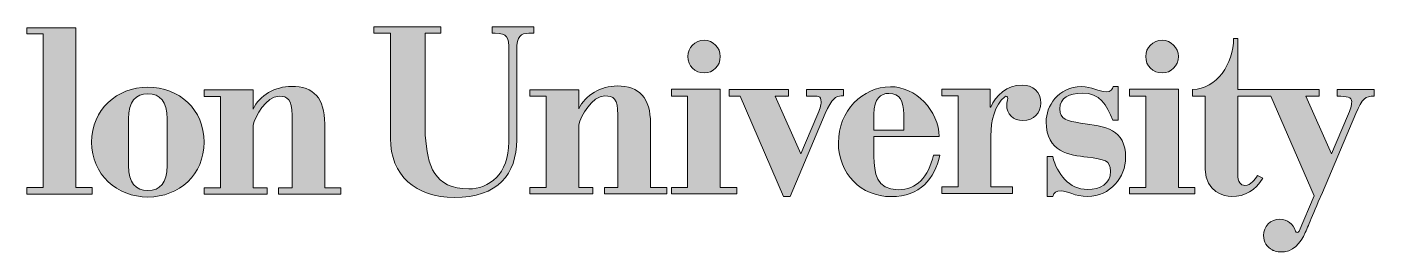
# Model space of a CAD drawing. Header units: inches. Extents: x -0.72 to 1.29, y 1.32 to 1.5.
# Drawn here: x 0.275 to 1.294, y 1.321 to 1.492 of the extents above; entities that cross this region are included whole.
import ezdxf

# ---------------------------------------------------------------- set-up
doc = ezdxf.new("R2010")
doc.units = ezdxf.units.IN
doc.header["$MEASUREMENT"] = 0
doc.layers.add('Carnegie Mellon University', color=7, linetype='Continuous', lineweight=0)

# ---------------------------------------------------------------- blocks, each defined once
blk = doc.blocks.new('Block_0')
at = {"layer": 'Carnegie Mellon University', "true_color": 0x000000, "transparency": 33554687}
h = blk.add_hatch(color=18, dxfattribs=at)
h.dxf.hatch_style = 2
h.paths.add_polyline_path([(0.2749, 1.4915), (0.2749, 1.4869), (0.2873, 1.4869), (0.2873, 1.3709), (0.2749, 1.3709), (0.2749, 1.3659), (0.3243, 1.3659), (0.3243, 1.3709), (0.3119, 1.3709), (0.3119, 1.4915)])
h = blk.add_hatch(color=18, dxfattribs=at)
h.dxf.hatch_style = 2
edge = h.paths.add_edge_path()
edge.add_spline(control_points=[(0.5373, 1.4874), (0.5373, 1.4874), (0.5498, 1.4874), (0.5498, 1.4874), (0.5498, 1.4874), (0.5498, 1.4079), (0.5498, 1.4079), (0.5498, 1.3802), (0.5689, 1.3634), (0.5981, 1.3634), (0.631, 1.3634), (0.6453, 1.3807), (0.6453, 1.407), (0.6453, 1.407), (0.6453, 1.475), (0.6453, 1.475), (0.6453, 1.4853), (0.6482, 1.4874), (0.6546, 1.4874), (0.6546, 1.4874), (0.6582, 1.4874), (0.6582, 1.4874), (0.6582, 1.4874), (0.6582, 1.4922), (0.6582, 1.4922), (0.6582, 1.4922), (0.6268, 1.4922), (0.6268, 1.4922), (0.6268, 1.4922), (0.6268, 1.4874), (0.6268, 1.4874), (0.6268, 1.4874), (0.629, 1.4874), (0.629, 1.4874), (0.6382, 1.4874), (0.6394, 1.4846), (0.6394, 1.4743), (0.6394, 1.4743), (0.6394, 1.4053), (0.6394, 1.4053), (0.6394, 1.3809), (0.6243, 1.3698), (0.609, 1.3698), (0.5829, 1.3698), (0.5777, 1.3874), (0.5762, 1.4103), (0.5762, 1.4103), (0.5762, 1.4874), (0.5762, 1.4874), (0.5762, 1.4874), (0.5879, 1.4874), (0.5879, 1.4874), (0.5879, 1.4874), (0.5879, 1.4922), (0.5879, 1.4922), (0.5879, 1.4922), (0.5373, 1.4922), (0.5373, 1.4922), (0.5373, 1.4922), (0.5373, 1.4874), (0.5373, 1.4874)], knot_values=[0, 0, 0, 0, 1, 1, 1, 2, 2, 2, 3, 3, 3, 4, 4, 4, 5, 5, 5, 6, 6, 6, 7, 7, 7, 8, 8, 8, 9, 9, 9, 10, 10, 10, 11, 11, 11, 12, 12, 12, 13, 13, 13, 14, 14, 14, 15, 15, 15, 16, 16, 16, 17, 17, 17, 18, 18, 18, 19, 19, 19, 20, 20, 20, 20], degree=3, periodic=0)
h = blk.add_hatch(color=18, dxfattribs=at)
h.dxf.hatch_style = 2
edge = h.paths.add_edge_path()
edge.add_spline(control_points=[(0.7747, 1.4698), (0.7747, 1.4629), (0.7801, 1.4574), (0.787, 1.4574), (0.7938, 1.4574), (0.7993, 1.4629), (0.7993, 1.4698), (0.7993, 1.4766), (0.7938, 1.4821), (0.787, 1.4821), (0.7801, 1.4821), (0.7747, 1.4766), (0.7747, 1.4698)], knot_values=[0, 0, 0, 0, 1, 1, 1, 2, 2, 2, 3, 3, 3, 4, 4, 4, 4], degree=3, periodic=0)
edge.add_line((0.7747, 1.4698), (0.7747, 1.4698))
h = blk.add_hatch(color=18, dxfattribs=at)
h.dxf.hatch_style = 2
edge = h.paths.add_edge_path()
edge.add_spline(control_points=[(1.121, 1.4698), (1.121, 1.4629), (1.1265, 1.4574), (1.1334, 1.4574), (1.1402, 1.4574), (1.1457, 1.4629), (1.1457, 1.4698), (1.1457, 1.4766), (1.1402, 1.4821), (1.1334, 1.4821), (1.1265, 1.4821), (1.121, 1.4766), (1.121, 1.4698)], knot_values=[0, 0, 0, 0, 1, 1, 1, 2, 2, 2, 3, 3, 3, 4, 4, 4, 4], degree=3, periodic=0)
edge.add_line((1.121, 1.4698), (1.121, 1.4698))
h = blk.add_hatch(color=18, dxfattribs=at)
h.dxf.hatch_style = 2
edge = h.paths.add_edge_path()
edge.add_spline(control_points=[(1.2658, 1.445), (1.2658, 1.445), (1.2658, 1.4399), (1.2658, 1.4399), (1.2734, 1.4399), (1.2768, 1.4392), (1.2768, 1.4357), (1.2768, 1.4328), (1.2759, 1.43), (1.2737, 1.4248), (1.2737, 1.4248), (1.2616, 1.3962), (1.2616, 1.3962), (1.2616, 1.3962), (1.2422, 1.4398), (1.2422, 1.4398), (1.2422, 1.4398), (1.2523, 1.4398), (1.2523, 1.4398), (1.2523, 1.4398), (1.2523, 1.445), (1.2523, 1.445), (1.2523, 1.445), (1.1907, 1.445), (1.1907, 1.445), (1.1907, 1.445), (1.1907, 1.4834), (1.1907, 1.4834), (1.1907, 1.4834), (1.1875, 1.4834), (1.1875, 1.4834), (1.1875, 1.4645), (1.1746, 1.445), (1.1565, 1.445), (1.1565, 1.445), (1.1565, 1.4398), (1.1565, 1.4398), (1.1565, 1.4398), (1.166, 1.4398), (1.166, 1.4398), (1.166, 1.4398), (1.166, 1.3845), (1.166, 1.3845), (1.166, 1.3675), (1.1807, 1.3641), (1.1857, 1.3641), (1.1966, 1.3641), (1.2039, 1.3686), (1.2095, 1.3779), (1.2095, 1.3779), (1.2056, 1.38), (1.2056, 1.38), (1.2035, 1.3768), (1.2006, 1.3725), (1.1961, 1.3725), (1.1926, 1.3725), (1.1907, 1.375), (1.1907, 1.3809), (1.1907, 1.3809), (1.1907, 1.4398), (1.1907, 1.4398), (1.1907, 1.4398), (1.2156, 1.4398), (1.2156, 1.4398), (1.2156, 1.4398), (1.2483, 1.3645), (1.2483, 1.3645), (1.2483, 1.3645), (1.237, 1.3378), (1.237, 1.3378), (1.237, 1.3378), (1.237, 1.3378), (1.237, 1.3378), (1.237, 1.3378), (1.237, 1.3378), (1.237, 1.3378), (1.237, 1.3378), (1.237, 1.3378), (1.237, 1.3378), (1.2367, 1.3373), (1.2362, 1.3369), (1.2356, 1.3369), (1.2349, 1.3369), (1.2344, 1.3373), (1.2342, 1.3379), (1.2342, 1.3379), (1.2342, 1.338), (1.2342, 1.338), (1.2327, 1.3432), (1.2281, 1.3469), (1.2224, 1.3469), (1.2155, 1.3469), (1.2101, 1.3415), (1.2101, 1.3346), (1.2101, 1.3298), (1.2128, 1.3257), (1.2168, 1.3237), (1.2168, 1.3237), (1.2167, 1.3237), (1.2167, 1.3237), (1.2169, 1.3236), (1.217, 1.3236), (1.2171, 1.3235), (1.2174, 1.3234), (1.2176, 1.3233), (1.2178, 1.3232), (1.2192, 1.3226), (1.2207, 1.3223), (1.2223, 1.3222), (1.2327, 1.3214), (1.238, 1.329), (1.2417, 1.3368), (1.2425, 1.3386), (1.2433, 1.3404), (1.244, 1.3421), (1.2455, 1.3459), (1.2483, 1.3524), (1.2515, 1.36), (1.2515, 1.36), (1.2515, 1.36), (1.2515, 1.36), (1.2515, 1.36), (1.2546, 1.3672), (1.2546, 1.3672), (1.2546, 1.3672), (1.2546, 1.3672), (1.2546, 1.3672), (1.2546, 1.3672), (1.2798, 1.4267), (1.2798, 1.4267), (1.2851, 1.4384), (1.2872, 1.4399), (1.2937, 1.4399), (1.2937, 1.4399), (1.2937, 1.4399), (1.2937, 1.4399), (1.2937, 1.4399), (1.2937, 1.445), (1.2937, 1.445), (1.2937, 1.445), (1.2658, 1.445), (1.2658, 1.445)], knot_values=[0, 0, 0, 0, 1, 1, 1, 2, 2, 2, 3, 3, 3, 4, 4, 4, 5, 5, 5, 6, 6, 6, 7, 7, 7, 8, 8, 8, 9, 9, 9, 10, 10, 10, 11, 11, 11, 12, 12, 12, 13, 13, 13, 14, 14, 14, 15, 15, 15, 16, 16, 16, 17, 17, 17, 18, 18, 18, 19, 19, 19, 20, 20, 20, 21, 21, 21, 22, 22, 22, 23, 23, 23, 24, 24, 24, 25, 25, 25, 26, 26, 26, 27, 27, 27, 28, 28, 28, 29, 29, 29, 30, 30, 30, 31, 31, 31, 32, 32, 32, 33, 33, 33, 34, 34, 34, 35, 35, 35, 36, 36, 36, 37, 37, 37, 38, 38, 38, 39, 39, 39, 40, 40, 40, 41, 41, 41, 42, 42, 42, 43, 43, 43, 44, 44, 44, 45, 45, 45, 46, 46, 46, 47, 47, 47, 47], degree=3, periodic=0)
h = blk.add_hatch(color=18, dxfattribs=at)
h.dxf.hatch_style = 2
edge = h.paths.add_edge_path()
edge.add_spline(control_points=[(0.381, 1.3875), (0.381, 1.3741), (0.3755, 1.3686), (0.3664, 1.3686), (0.3572, 1.3686), (0.3517, 1.3741), (0.3517, 1.3875), (0.3517, 1.3875), (0.3517, 1.4227), (0.3517, 1.4227), (0.3517, 1.4361), (0.3572, 1.4417), (0.3664, 1.4417), (0.3755, 1.4417), (0.381, 1.4361), (0.381, 1.4227), (0.381, 1.4227), (0.381, 1.3875), (0.381, 1.3875)], knot_values=[0, 0, 0, 0, 1, 1, 1, 2, 2, 2, 3, 3, 3, 4, 4, 4, 5, 5, 5, 6, 6, 6, 6], degree=3, periodic=0)
edge = h.paths.add_edge_path()
edge.add_spline(control_points=[(0.4089, 1.4052), (0.4089, 1.4297), (0.39, 1.4467), (0.3664, 1.4467), (0.3428, 1.4467), (0.3238, 1.4297), (0.3238, 1.4052), (0.3238, 1.3807), (0.3428, 1.3637), (0.3664, 1.3637), (0.39, 1.3637), (0.4089, 1.3807), (0.4089, 1.4052)], knot_values=[0, 0, 0, 0, 1, 1, 1, 2, 2, 2, 3, 3, 3, 4, 4, 4, 4], degree=3, periodic=0)
edge.add_line((0.4089, 1.4052), (0.4089, 1.4052))
h = blk.add_hatch(color=18, dxfattribs=at)
h.dxf.hatch_style = 2
edge = h.paths.add_edge_path()
edge.add_spline(control_points=[(0.4459, 1.4446), (0.4459, 1.4446), (0.4459, 1.4301), (0.4459, 1.4301), (0.4459, 1.4301), (0.4459, 1.4301), (0.4459, 1.4301), (0.4507, 1.4404), (0.4629, 1.4473), (0.4749, 1.4473), (0.4919, 1.4473), (0.5001, 1.4383), (0.5001, 1.419), (0.5001, 1.419), (0.5001, 1.3707), (0.5001, 1.3707), (0.5001, 1.3707), (0.5124, 1.3707), (0.5124, 1.3707), (0.5124, 1.3707), (0.5124, 1.3659), (0.5124, 1.3659), (0.5124, 1.3659), (0.4652, 1.3659), (0.4652, 1.3659), (0.4652, 1.3659), (0.4652, 1.3707), (0.4652, 1.3707), (0.4652, 1.3707), (0.4754, 1.3707), (0.4754, 1.3707), (0.4754, 1.3707), (0.4754, 1.4256), (0.4754, 1.4256), (0.4754, 1.4376), (0.4721, 1.4398), (0.4656, 1.4398), (0.4558, 1.4398), (0.4474, 1.4245), (0.4459, 1.4179), (0.4459, 1.4179), (0.4459, 1.3707), (0.4459, 1.3707), (0.4459, 1.3707), (0.4565, 1.3707), (0.4565, 1.3707), (0.4565, 1.3707), (0.4565, 1.3659), (0.4565, 1.3659), (0.4565, 1.3659), (0.4089, 1.3659), (0.4089, 1.3659), (0.4089, 1.3659), (0.4089, 1.3707), (0.4089, 1.3707), (0.4089, 1.3707), (0.4212, 1.3707), (0.4212, 1.3707), (0.4212, 1.3707), (0.4212, 1.4397), (0.4212, 1.4397), (0.4212, 1.4397), (0.4089, 1.4397), (0.4089, 1.4397), (0.4089, 1.4397), (0.4089, 1.4446), (0.4089, 1.4446), (0.4089, 1.4446), (0.4459, 1.4446), (0.4459, 1.4446)], knot_values=[0, 0, 0, 0, 1, 1, 1, 2, 2, 2, 3, 3, 3, 4, 4, 4, 5, 5, 5, 6, 6, 6, 7, 7, 7, 8, 8, 8, 9, 9, 9, 10, 10, 10, 11, 11, 11, 12, 12, 12, 13, 13, 13, 14, 14, 14, 15, 15, 15, 16, 16, 16, 17, 17, 17, 18, 18, 18, 19, 19, 19, 20, 20, 20, 21, 21, 21, 22, 22, 22, 23, 23, 23, 23], degree=3, periodic=0)
h = blk.add_hatch(color=18, dxfattribs=at)
h.dxf.hatch_style = 2
edge = h.paths.add_edge_path()
edge.add_spline(control_points=[(0.7465, 1.371), (0.7465, 1.371), (0.7465, 1.4193), (0.7465, 1.4193), (0.7465, 1.4386), (0.7382, 1.4476), (0.7212, 1.4476), (0.7092, 1.4476), (0.6971, 1.4407), (0.6923, 1.4304), (0.6923, 1.4304), (0.6923, 1.4304), (0.6923, 1.4304), (0.6923, 1.4304), (0.6923, 1.4448), (0.6923, 1.4448), (0.6923, 1.4448), (0.6552, 1.4448), (0.6552, 1.4448), (0.6552, 1.4448), (0.6552, 1.44), (0.6552, 1.44), (0.6552, 1.44), (0.6676, 1.44), (0.6676, 1.44), (0.6676, 1.44), (0.6676, 1.371), (0.6676, 1.371), (0.6676, 1.371), (0.6552, 1.371), (0.6552, 1.371), (0.6552, 1.371), (0.6552, 1.3661), (0.6552, 1.3661), (0.6552, 1.3661), (0.7028, 1.3661), (0.7028, 1.3661), (0.7028, 1.3661), (0.7028, 1.371), (0.7028, 1.371), (0.7028, 1.371), (0.6923, 1.371), (0.6923, 1.371), (0.6923, 1.371), (0.6923, 1.4182), (0.6923, 1.4182), (0.6938, 1.4248), (0.7022, 1.4401), (0.712, 1.4401), (0.7185, 1.4401), (0.7218, 1.4379), (0.7218, 1.4259), (0.7218, 1.4259), (0.7218, 1.371), (0.7218, 1.371), (0.7218, 1.371), (0.7116, 1.371), (0.7116, 1.371), (0.7116, 1.371), (0.7116, 1.3661), (0.7116, 1.3661), (0.7116, 1.3661), (0.7588, 1.3661), (0.7588, 1.3661), (0.7588, 1.3661), (0.7588, 1.371), (0.7588, 1.371), (0.7588, 1.371), (0.7465, 1.371), (0.7465, 1.371)], knot_values=[0, 0, 0, 0, 1, 1, 1, 2, 2, 2, 3, 3, 3, 4, 4, 4, 5, 5, 5, 6, 6, 6, 7, 7, 7, 8, 8, 8, 9, 9, 9, 10, 10, 10, 11, 11, 11, 12, 12, 12, 13, 13, 13, 14, 14, 14, 15, 15, 15, 16, 16, 16, 17, 17, 17, 18, 18, 18, 19, 19, 19, 20, 20, 20, 21, 21, 21, 22, 22, 22, 23, 23, 23, 23], degree=3, periodic=0)
h = blk.add_hatch(color=18, dxfattribs=at)
h.dxf.hatch_style = 2
edge = h.paths.add_edge_path()
edge.add_spline(control_points=[(0.9155, 1.4094), (0.9155, 1.4094), (0.9648, 1.4094), (0.9648, 1.4094), (0.9647, 1.4287), (0.9468, 1.4473), (0.928, 1.447), (0.9069, 1.447), (0.8886, 1.4287), (0.8886, 1.4046), (0.8886, 1.3813), (0.9056, 1.364), (0.9285, 1.364), (0.9505, 1.364), (0.9614, 1.3776), (0.9654, 1.3953), (0.9654, 1.3953), (0.9605, 1.3953), (0.9605, 1.3953), (0.9566, 1.3787), (0.9478, 1.3692), (0.9339, 1.3692), (0.9173, 1.3692), (0.9155, 1.3822), (0.9155, 1.3944), (0.9155, 1.3944), (0.9155, 1.4094), (0.9155, 1.4094)], knot_values=[0, 0, 0, 0, 1, 1, 1, 2, 2, 2, 3, 3, 3, 4, 4, 4, 5, 5, 5, 6, 6, 6, 7, 7, 7, 8, 8, 8, 9, 9, 9, 9], degree=3, periodic=0)
edge = h.paths.add_edge_path()
edge.add_spline(control_points=[(0.9155, 1.4143), (0.9155, 1.4143), (0.9155, 1.4263), (0.9155, 1.4263), (0.9155, 1.4383), (0.9207, 1.442), (0.9267, 1.442), (0.9353, 1.442), (0.938, 1.4361), (0.938, 1.4263), (0.938, 1.4263), (0.938, 1.4143), (0.938, 1.4143), (0.938, 1.4143), (0.9155, 1.4143), (0.9155, 1.4143)], knot_values=[0, 0, 0, 0, 1, 1, 1, 2, 2, 2, 3, 3, 3, 4, 4, 4, 5, 5, 5, 5], degree=3, periodic=0)
h = blk.add_hatch(color=18, dxfattribs=at)
h.dxf.hatch_style = 2
edge = h.paths.add_edge_path()
edge.add_spline(control_points=[(1.0275, 1.4483), (1.016, 1.4483), (1.0073, 1.4404), (1.0039, 1.4315), (1.0039, 1.4315), (1.0035, 1.4315), (1.0035, 1.4315), (1.0035, 1.4315), (1.0035, 1.4451), (1.0035, 1.4451), (1.0035, 1.4451), (0.9668, 1.4451), (0.9668, 1.4451), (0.9668, 1.4451), (0.9668, 1.4401), (0.9668, 1.4401), (0.9668, 1.4401), (0.9792, 1.4401), (0.9792, 1.4401), (0.9792, 1.4401), (0.9792, 1.3713), (0.9792, 1.3713), (0.9792, 1.3713), (0.9668, 1.3713), (0.9668, 1.3713), (0.9668, 1.3713), (0.9668, 1.3664), (0.9668, 1.3664), (0.9668, 1.3664), (1.0203, 1.3664), (1.0203, 1.3664), (1.0203, 1.3664), (1.0203, 1.3713), (1.0203, 1.3713), (1.0203, 1.3713), (1.0039, 1.3713), (1.0039, 1.3713), (1.0039, 1.3713), (1.0039, 1.4098), (1.0039, 1.4098), (1.0039, 1.4213), (1.0069, 1.4331), (1.0144, 1.4395), (1.0149, 1.4399), (1.0154, 1.4399), (1.016, 1.4397), (1.0165, 1.4394), (1.0168, 1.4388), (1.0168, 1.4382), (1.0168, 1.4382), (1.0168, 1.4381), (1.0168, 1.4381), (1.0163, 1.4367), (1.0159, 1.4351), (1.0159, 1.4331), (1.0156, 1.4266), (1.021, 1.4214), (1.028, 1.4214), (1.0366, 1.4214), (1.0416, 1.4277), (1.0416, 1.4345), (1.0416, 1.4431), (1.0359, 1.4483), (1.0275, 1.4483)], knot_values=[0, 0, 0, 0, 1, 1, 1, 2, 2, 2, 3, 3, 3, 4, 4, 4, 5, 5, 5, 6, 6, 6, 7, 7, 7, 8, 8, 8, 9, 9, 9, 10, 10, 10, 11, 11, 11, 12, 12, 12, 13, 13, 13, 14, 14, 14, 15, 15, 15, 16, 16, 16, 17, 17, 17, 18, 18, 18, 19, 19, 19, 20, 20, 20, 21, 21, 21, 21], degree=3, periodic=0)
h = blk.add_hatch(color=18, dxfattribs=at)
h.dxf.hatch_style = 2
edge = h.paths.add_edge_path()
edge.add_spline(control_points=[(1.0465, 1.3641), (1.0465, 1.3641), (1.0507, 1.3641), (1.0507, 1.3641), (1.0516, 1.367), (1.0534, 1.3684), (1.057, 1.3684), (1.0617, 1.3684), (1.0672, 1.3641), (1.0772, 1.3641), (1.0942, 1.3641), (1.1058, 1.3788), (1.1058, 1.3934), (1.1058, 1.4153), (1.0908, 1.4169), (1.0717, 1.4196), (1.0617, 1.421), (1.056, 1.4224), (1.056, 1.4303), (1.056, 1.4387), (1.0633, 1.4422), (1.073, 1.4422), (1.0864, 1.4422), (1.0916, 1.4333), (1.0961, 1.4217), (1.0961, 1.4217), (1.1003, 1.4217), (1.1003, 1.4217), (1.1003, 1.4217), (1.1003, 1.4471), (1.1003, 1.4471), (1.1003, 1.4471), (1.0963, 1.4471), (1.0963, 1.4471), (1.0963, 1.445), (1.0944, 1.4432), (1.091, 1.4432), (1.0853, 1.4432), (1.0806, 1.4471), (1.0724, 1.4471), (1.0545, 1.4471), (1.0457, 1.4319), (1.0457, 1.4205), (1.0457, 1.3974), (1.0633, 1.3954), (1.0769, 1.3938), (1.0898, 1.3922), (1.0944, 1.3914), (1.0944, 1.3831), (1.0944, 1.3737), (1.0865, 1.3694), (1.0769, 1.3694), (1.0633, 1.3694), (1.0539, 1.3811), (1.0507, 1.3942), (1.0507, 1.3942), (1.0465, 1.3942), (1.0465, 1.3942), (1.0465, 1.3942), (1.0465, 1.3641), (1.0465, 1.3641)], knot_values=[0, 0, 0, 0, 1, 1, 1, 2, 2, 2, 3, 3, 3, 4, 4, 4, 5, 5, 5, 6, 6, 6, 7, 7, 7, 8, 8, 8, 9, 9, 9, 10, 10, 10, 11, 11, 11, 12, 12, 12, 13, 13, 13, 14, 14, 14, 15, 15, 15, 16, 16, 16, 17, 17, 17, 18, 18, 18, 19, 19, 19, 20, 20, 20, 20], degree=3, periodic=0)
h = blk.add_hatch(color=18, dxfattribs=at)
h.dxf.hatch_style = 2
h.paths.add_polyline_path([(0.7993, 1.4451), (0.7993, 1.371), (0.8117, 1.371), (0.8117, 1.3661), (0.7623, 1.3661), (0.7623, 1.371), (0.7746, 1.371), (0.7746, 1.4399), (0.7623, 1.4399), (0.7623, 1.4451)])
h = blk.add_hatch(color=18, dxfattribs=at)
h.dxf.hatch_style = 2
edge = h.paths.add_edge_path()
edge.add_spline(control_points=[(0.8472, 1.3641), (0.8472, 1.3641), (0.852, 1.3641), (0.852, 1.3641), (0.852, 1.3641), (0.8785, 1.4267), (0.8785, 1.4267), (0.8838, 1.4384), (0.8867, 1.4399), (0.8908, 1.4401), (0.8908, 1.4401), (0.8924, 1.4401), (0.8924, 1.4401), (0.8924, 1.4401), (0.8924, 1.445), (0.8924, 1.445), (0.8924, 1.445), (0.8645, 1.445), (0.8645, 1.445), (0.8645, 1.445), (0.8645, 1.44), (0.8645, 1.44), (0.8645, 1.44), (0.8679, 1.44), (0.8679, 1.44), (0.8731, 1.44), (0.8755, 1.4404), (0.8755, 1.4357), (0.8755, 1.4328), (0.8746, 1.43), (0.8724, 1.4248), (0.8724, 1.4248), (0.8603, 1.3962), (0.8603, 1.3962), (0.8603, 1.3962), (0.8408, 1.44), (0.8408, 1.44), (0.8408, 1.44), (0.8508, 1.44), (0.8508, 1.44), (0.8508, 1.44), (0.8508, 1.445), (0.8508, 1.445), (0.8508, 1.445), (0.8059, 1.445), (0.8059, 1.445), (0.8059, 1.445), (0.8059, 1.44), (0.8059, 1.44), (0.8059, 1.44), (0.8143, 1.44), (0.8143, 1.44), (0.8143, 1.44), (0.8472, 1.3641), (0.8472, 1.3641)], knot_values=[0, 0, 0, 0, 1, 1, 1, 2, 2, 2, 3, 3, 3, 4, 4, 4, 5, 5, 5, 6, 6, 6, 7, 7, 7, 8, 8, 8, 9, 9, 9, 10, 10, 10, 11, 11, 11, 12, 12, 12, 13, 13, 13, 14, 14, 14, 15, 15, 15, 16, 16, 16, 17, 17, 17, 18, 18, 18, 18], degree=3, periodic=0)
h = blk.add_hatch(color=18, dxfattribs=at)
h.dxf.hatch_style = 2
h.paths.add_polyline_path([(1.1457, 1.4451), (1.1457, 1.371), (1.1581, 1.371), (1.1581, 1.3661), (1.1087, 1.3661), (1.1087, 1.371), (1.1211, 1.371), (1.1211, 1.4399), (1.1087, 1.4399), (1.1087, 1.4451)])
at = {"layer": 'Carnegie Mellon University'}
for points in [[(0.2749, 1.4915), (0.2749, 1.4869), (0.2873, 1.4869), (0.2873, 1.3709), (0.2749, 1.3709), (0.2749, 1.3659), (0.3243, 1.3659), (0.3243, 1.3709), (0.3119, 1.3709), (0.3119, 1.4915)], [(0.7993, 1.4451), (0.7993, 1.371), (0.8117, 1.371), (0.8117, 1.3661), (0.7623, 1.3661), (0.7623, 1.371), (0.7746, 1.371), (0.7746, 1.4399), (0.7623, 1.4399), (0.7623, 1.4451)], [(1.1457, 1.4451), (1.1457, 1.371), (1.1581, 1.371), (1.1581, 1.3661), (1.1087, 1.3661), (1.1087, 1.371), (1.1211, 1.371), (1.1211, 1.4399), (1.1087, 1.4399), (1.1087, 1.4451)]]:
    blk.add_lwpolyline(points, close=True, dxfattribs=at)
for points, knots in [([(0.5373, 1.4874), (0.5373, 1.4874), (0.5498, 1.4874), (0.5498, 1.4874), (0.5498, 1.4874), (0.5498, 1.4079), (0.5498, 1.4079), (0.5498, 1.3802), (0.5689, 1.3634), (0.5981, 1.3634), (0.631, 1.3634), (0.6453, 1.3807), (0.6453, 1.407), (0.6453, 1.407), (0.6453, 1.475), (0.6453, 1.475), (0.6453, 1.4853), (0.6482, 1.4874), (0.6546, 1.4874), (0.6546, 1.4874), (0.6582, 1.4874), (0.6582, 1.4874), (0.6582, 1.4874), (0.6582, 1.4922), (0.6582, 1.4922), (0.6582, 1.4922), (0.6268, 1.4922), (0.6268, 1.4922), (0.6268, 1.4922), (0.6268, 1.4874), (0.6268, 1.4874), (0.6268, 1.4874), (0.629, 1.4874), (0.629, 1.4874), (0.6382, 1.4874), (0.6394, 1.4846), (0.6394, 1.4743), (0.6394, 1.4743), (0.6394, 1.4053), (0.6394, 1.4053), (0.6394, 1.3809), (0.6243, 1.3698), (0.609, 1.3698), (0.5829, 1.3698), (0.5777, 1.3874), (0.5762, 1.4103), (0.5762, 1.4103), (0.5762, 1.4874), (0.5762, 1.4874), (0.5762, 1.4874), (0.5879, 1.4874), (0.5879, 1.4874), (0.5879, 1.4874), (0.5879, 1.4922), (0.5879, 1.4922), (0.5879, 1.4922), (0.5373, 1.4922), (0.5373, 1.4922), (0.5373, 1.4922), (0.5373, 1.4874), (0.5373, 1.4874)], [0, 0, 0, 0, 1, 1, 1, 2, 2, 2, 3, 3, 3, 4, 4, 4, 5, 5, 5, 6, 6, 6, 7, 7, 7, 8, 8, 8, 9, 9, 9, 10, 10, 10, 11, 11, 11, 12, 12, 12, 13, 13, 13, 14, 14, 14, 15, 15, 15, 16, 16, 16, 17, 17, 17, 18, 18, 18, 19, 19, 19, 20, 20, 20, 20]), ([(0.7747, 1.4698), (0.7747, 1.4629), (0.7801, 1.4574), (0.787, 1.4574), (0.7938, 1.4574), (0.7993, 1.4629), (0.7993, 1.4698), (0.7993, 1.4766), (0.7938, 1.4821), (0.787, 1.4821), (0.7801, 1.4821), (0.7747, 1.4766), (0.7747, 1.4698)], [0, 0, 0, 0, 1, 1, 1, 2, 2, 2, 3, 3, 3, 4, 4, 4, 4]), ([(1.121, 1.4698), (1.121, 1.4629), (1.1265, 1.4574), (1.1334, 1.4574), (1.1402, 1.4574), (1.1457, 1.4629), (1.1457, 1.4698), (1.1457, 1.4766), (1.1402, 1.4821), (1.1334, 1.4821), (1.1265, 1.4821), (1.121, 1.4766), (1.121, 1.4698)], [0, 0, 0, 0, 1, 1, 1, 2, 2, 2, 3, 3, 3, 4, 4, 4, 4]), ([(1.2658, 1.445), (1.2658, 1.445), (1.2658, 1.4399), (1.2658, 1.4399), (1.2734, 1.4399), (1.2768, 1.4392), (1.2768, 1.4357), (1.2768, 1.4328), (1.2759, 1.43), (1.2737, 1.4248), (1.2737, 1.4248), (1.2616, 1.3962), (1.2616, 1.3962), (1.2616, 1.3962), (1.2422, 1.4398), (1.2422, 1.4398), (1.2422, 1.4398), (1.2523, 1.4398), (1.2523, 1.4398), (1.2523, 1.4398), (1.2523, 1.445), (1.2523, 1.445), (1.2523, 1.445), (1.1907, 1.445), (1.1907, 1.445), (1.1907, 1.445), (1.1907, 1.4834), (1.1907, 1.4834), (1.1907, 1.4834), (1.1875, 1.4834), (1.1875, 1.4834), (1.1875, 1.4645), (1.1746, 1.445), (1.1565, 1.445), (1.1565, 1.445), (1.1565, 1.4398), (1.1565, 1.4398), (1.1565, 1.4398), (1.166, 1.4398), (1.166, 1.4398), (1.166, 1.4398), (1.166, 1.3845), (1.166, 1.3845), (1.166, 1.3675), (1.1807, 1.3641), (1.1857, 1.3641), (1.1966, 1.3641), (1.2039, 1.3686), (1.2095, 1.3779), (1.2095, 1.3779), (1.2056, 1.38), (1.2056, 1.38), (1.2035, 1.3768), (1.2006, 1.3725), (1.1961, 1.3725), (1.1926, 1.3725), (1.1907, 1.375), (1.1907, 1.3809), (1.1907, 1.3809), (1.1907, 1.4398), (1.1907, 1.4398), (1.1907, 1.4398), (1.2156, 1.4398), (1.2156, 1.4398), (1.2156, 1.4398), (1.2483, 1.3645), (1.2483, 1.3645), (1.2483, 1.3645), (1.237, 1.3378), (1.237, 1.3378), (1.237, 1.3378), (1.237, 1.3378), (1.237, 1.3378), (1.237, 1.3378), (1.237, 1.3378), (1.237, 1.3378), (1.237, 1.3378), (1.237, 1.3378), (1.237, 1.3378), (1.2367, 1.3373), (1.2362, 1.3369), (1.2356, 1.3369), (1.2349, 1.3369), (1.2344, 1.3373), (1.2342, 1.3379), (1.2342, 1.3379), (1.2342, 1.338), (1.2342, 1.338), (1.2327, 1.3432), (1.2281, 1.3469), (1.2224, 1.3469), (1.2155, 1.3469), (1.2101, 1.3415), (1.2101, 1.3346), (1.2101, 1.3298), (1.2128, 1.3257), (1.2168, 1.3237), (1.2168, 1.3237), (1.2167, 1.3237), (1.2167, 1.3237), (1.2169, 1.3236), (1.217, 1.3236), (1.2171, 1.3235), (1.2174, 1.3234), (1.2176, 1.3233), (1.2178, 1.3232), (1.2192, 1.3226), (1.2207, 1.3223), (1.2223, 1.3222), (1.2327, 1.3214), (1.238, 1.329), (1.2417, 1.3368), (1.2425, 1.3386), (1.2433, 1.3404), (1.244, 1.3421), (1.2455, 1.3459), (1.2483, 1.3524), (1.2515, 1.36), (1.2515, 1.36), (1.2515, 1.36), (1.2515, 1.36), (1.2515, 1.36), (1.2546, 1.3672), (1.2546, 1.3672), (1.2546, 1.3672), (1.2546, 1.3672), (1.2546, 1.3672), (1.2546, 1.3672), (1.2798, 1.4267), (1.2798, 1.4267), (1.2851, 1.4384), (1.2872, 1.4399), (1.2937, 1.4399), (1.2937, 1.4399), (1.2937, 1.4399), (1.2937, 1.4399), (1.2937, 1.4399), (1.2937, 1.445), (1.2937, 1.445), (1.2937, 1.445), (1.2658, 1.445), (1.2658, 1.445)], [0, 0, 0, 0, 1, 1, 1, 2, 2, 2, 3, 3, 3, 4, 4, 4, 5, 5, 5, 6, 6, 6, 7, 7, 7, 8, 8, 8, 9, 9, 9, 10, 10, 10, 11, 11, 11, 12, 12, 12, 13, 13, 13, 14, 14, 14, 15, 15, 15, 16, 16, 16, 17, 17, 17, 18, 18, 18, 19, 19, 19, 20, 20, 20, 21, 21, 21, 22, 22, 22, 23, 23, 23, 24, 24, 24, 25, 25, 25, 26, 26, 26, 27, 27, 27, 28, 28, 28, 29, 29, 29, 30, 30, 30, 31, 31, 31, 32, 32, 32, 33, 33, 33, 34, 34, 34, 35, 35, 35, 36, 36, 36, 37, 37, 37, 38, 38, 38, 39, 39, 39, 40, 40, 40, 41, 41, 41, 42, 42, 42, 43, 43, 43, 44, 44, 44, 45, 45, 45, 46, 46, 46, 47, 47, 47, 47]), ([(0.4089, 1.4052), (0.4089, 1.4297), (0.39, 1.4467), (0.3664, 1.4467), (0.3428, 1.4467), (0.3238, 1.4297), (0.3238, 1.4052), (0.3238, 1.3807), (0.3428, 1.3637), (0.3664, 1.3637), (0.39, 1.3637), (0.4089, 1.3807), (0.4089, 1.4052)], [0, 0, 0, 0, 1, 1, 1, 2, 2, 2, 3, 3, 3, 4, 4, 4, 4]), ([(0.4459, 1.4446), (0.4459, 1.4446), (0.4459, 1.4301), (0.4459, 1.4301), (0.4459, 1.4301), (0.4459, 1.4301), (0.4459, 1.4301), (0.4507, 1.4404), (0.4629, 1.4473), (0.4749, 1.4473), (0.4919, 1.4473), (0.5001, 1.4383), (0.5001, 1.419), (0.5001, 1.419), (0.5001, 1.3707), (0.5001, 1.3707), (0.5001, 1.3707), (0.5124, 1.3707), (0.5124, 1.3707), (0.5124, 1.3707), (0.5124, 1.3659), (0.5124, 1.3659), (0.5124, 1.3659), (0.4652, 1.3659), (0.4652, 1.3659), (0.4652, 1.3659), (0.4652, 1.3707), (0.4652, 1.3707), (0.4652, 1.3707), (0.4754, 1.3707), (0.4754, 1.3707), (0.4754, 1.3707), (0.4754, 1.4256), (0.4754, 1.4256), (0.4754, 1.4376), (0.4721, 1.4398), (0.4656, 1.4398), (0.4558, 1.4398), (0.4474, 1.4245), (0.4459, 1.4179), (0.4459, 1.4179), (0.4459, 1.3707), (0.4459, 1.3707), (0.4459, 1.3707), (0.4565, 1.3707), (0.4565, 1.3707), (0.4565, 1.3707), (0.4565, 1.3659), (0.4565, 1.3659), (0.4565, 1.3659), (0.4089, 1.3659), (0.4089, 1.3659), (0.4089, 1.3659), (0.4089, 1.3707), (0.4089, 1.3707), (0.4089, 1.3707), (0.4212, 1.3707), (0.4212, 1.3707), (0.4212, 1.3707), (0.4212, 1.4397), (0.4212, 1.4397), (0.4212, 1.4397), (0.4089, 1.4397), (0.4089, 1.4397), (0.4089, 1.4397), (0.4089, 1.4446), (0.4089, 1.4446), (0.4089, 1.4446), (0.4459, 1.4446), (0.4459, 1.4446)], [0, 0, 0, 0, 1, 1, 1, 2, 2, 2, 3, 3, 3, 4, 4, 4, 5, 5, 5, 6, 6, 6, 7, 7, 7, 8, 8, 8, 9, 9, 9, 10, 10, 10, 11, 11, 11, 12, 12, 12, 13, 13, 13, 14, 14, 14, 15, 15, 15, 16, 16, 16, 17, 17, 17, 18, 18, 18, 19, 19, 19, 20, 20, 20, 21, 21, 21, 22, 22, 22, 23, 23, 23, 23]), ([(0.7465, 1.371), (0.7465, 1.371), (0.7465, 1.4193), (0.7465, 1.4193), (0.7465, 1.4386), (0.7382, 1.4476), (0.7212, 1.4476), (0.7092, 1.4476), (0.6971, 1.4407), (0.6923, 1.4304), (0.6923, 1.4304), (0.6923, 1.4304), (0.6923, 1.4304), (0.6923, 1.4304), (0.6923, 1.4448), (0.6923, 1.4448), (0.6923, 1.4448), (0.6552, 1.4448), (0.6552, 1.4448), (0.6552, 1.4448), (0.6552, 1.44), (0.6552, 1.44), (0.6552, 1.44), (0.6676, 1.44), (0.6676, 1.44), (0.6676, 1.44), (0.6676, 1.371), (0.6676, 1.371), (0.6676, 1.371), (0.6552, 1.371), (0.6552, 1.371), (0.6552, 1.371), (0.6552, 1.3661), (0.6552, 1.3661), (0.6552, 1.3661), (0.7028, 1.3661), (0.7028, 1.3661), (0.7028, 1.3661), (0.7028, 1.371), (0.7028, 1.371), (0.7028, 1.371), (0.6923, 1.371), (0.6923, 1.371), (0.6923, 1.371), (0.6923, 1.4182), (0.6923, 1.4182), (0.6938, 1.4248), (0.7022, 1.4401), (0.712, 1.4401), (0.7185, 1.4401), (0.7218, 1.4379), (0.7218, 1.4259), (0.7218, 1.4259), (0.7218, 1.371), (0.7218, 1.371), (0.7218, 1.371), (0.7116, 1.371), (0.7116, 1.371), (0.7116, 1.371), (0.7116, 1.3661), (0.7116, 1.3661), (0.7116, 1.3661), (0.7588, 1.3661), (0.7588, 1.3661), (0.7588, 1.3661), (0.7588, 1.371), (0.7588, 1.371), (0.7588, 1.371), (0.7465, 1.371), (0.7465, 1.371)], [0, 0, 0, 0, 1, 1, 1, 2, 2, 2, 3, 3, 3, 4, 4, 4, 5, 5, 5, 6, 6, 6, 7, 7, 7, 8, 8, 8, 9, 9, 9, 10, 10, 10, 11, 11, 11, 12, 12, 12, 13, 13, 13, 14, 14, 14, 15, 15, 15, 16, 16, 16, 17, 17, 17, 18, 18, 18, 19, 19, 19, 20, 20, 20, 21, 21, 21, 22, 22, 22, 23, 23, 23, 23]), ([(0.9155, 1.4094), (0.9155, 1.4094), (0.9648, 1.4094), (0.9648, 1.4094), (0.9647, 1.4287), (0.9468, 1.4473), (0.928, 1.447), (0.9069, 1.447), (0.8886, 1.4287), (0.8886, 1.4046), (0.8886, 1.3813), (0.9056, 1.364), (0.9285, 1.364), (0.9505, 1.364), (0.9614, 1.3776), (0.9654, 1.3953), (0.9654, 1.3953), (0.9605, 1.3953), (0.9605, 1.3953), (0.9566, 1.3787), (0.9478, 1.3692), (0.9339, 1.3692), (0.9173, 1.3692), (0.9155, 1.3822), (0.9155, 1.3944), (0.9155, 1.3944), (0.9155, 1.4094), (0.9155, 1.4094)], [0, 0, 0, 0, 1, 1, 1, 2, 2, 2, 3, 3, 3, 4, 4, 4, 5, 5, 5, 6, 6, 6, 7, 7, 7, 8, 8, 8, 9, 9, 9, 9]), ([(1.0275, 1.4483), (1.016, 1.4483), (1.0073, 1.4404), (1.0039, 1.4315), (1.0039, 1.4315), (1.0035, 1.4315), (1.0035, 1.4315), (1.0035, 1.4315), (1.0035, 1.4451), (1.0035, 1.4451), (1.0035, 1.4451), (0.9668, 1.4451), (0.9668, 1.4451), (0.9668, 1.4451), (0.9668, 1.4401), (0.9668, 1.4401), (0.9668, 1.4401), (0.9792, 1.4401), (0.9792, 1.4401), (0.9792, 1.4401), (0.9792, 1.3713), (0.9792, 1.3713), (0.9792, 1.3713), (0.9668, 1.3713), (0.9668, 1.3713), (0.9668, 1.3713), (0.9668, 1.3664), (0.9668, 1.3664), (0.9668, 1.3664), (1.0203, 1.3664), (1.0203, 1.3664), (1.0203, 1.3664), (1.0203, 1.3713), (1.0203, 1.3713), (1.0203, 1.3713), (1.0039, 1.3713), (1.0039, 1.3713), (1.0039, 1.3713), (1.0039, 1.4098), (1.0039, 1.4098), (1.0039, 1.4213), (1.0069, 1.4331), (1.0144, 1.4395), (1.0149, 1.4399), (1.0154, 1.4399), (1.016, 1.4397), (1.0165, 1.4394), (1.0168, 1.4388), (1.0168, 1.4382), (1.0168, 1.4382), (1.0168, 1.4381), (1.0168, 1.4381), (1.0163, 1.4367), (1.0159, 1.4351), (1.0159, 1.4331), (1.0156, 1.4266), (1.021, 1.4214), (1.028, 1.4214), (1.0366, 1.4214), (1.0416, 1.4277), (1.0416, 1.4345), (1.0416, 1.4431), (1.0359, 1.4483), (1.0275, 1.4483)], [0, 0, 0, 0, 1, 1, 1, 2, 2, 2, 3, 3, 3, 4, 4, 4, 5, 5, 5, 6, 6, 6, 7, 7, 7, 8, 8, 8, 9, 9, 9, 10, 10, 10, 11, 11, 11, 12, 12, 12, 13, 13, 13, 14, 14, 14, 15, 15, 15, 16, 16, 16, 17, 17, 17, 18, 18, 18, 19, 19, 19, 20, 20, 20, 21, 21, 21, 21]), ([(1.0465, 1.3641), (1.0465, 1.3641), (1.0507, 1.3641), (1.0507, 1.3641), (1.0516, 1.367), (1.0534, 1.3684), (1.057, 1.3684), (1.0617, 1.3684), (1.0672, 1.3641), (1.0772, 1.3641), (1.0942, 1.3641), (1.1058, 1.3788), (1.1058, 1.3934), (1.1058, 1.4153), (1.0908, 1.4169), (1.0717, 1.4196), (1.0617, 1.421), (1.056, 1.4224), (1.056, 1.4303), (1.056, 1.4387), (1.0633, 1.4422), (1.073, 1.4422), (1.0864, 1.4422), (1.0916, 1.4333), (1.0961, 1.4217), (1.0961, 1.4217), (1.1003, 1.4217), (1.1003, 1.4217), (1.1003, 1.4217), (1.1003, 1.4471), (1.1003, 1.4471), (1.1003, 1.4471), (1.0963, 1.4471), (1.0963, 1.4471), (1.0963, 1.445), (1.0944, 1.4432), (1.091, 1.4432), (1.0853, 1.4432), (1.0806, 1.4471), (1.0724, 1.4471), (1.0545, 1.4471), (1.0457, 1.4319), (1.0457, 1.4205), (1.0457, 1.3974), (1.0633, 1.3954), (1.0769, 1.3938), (1.0898, 1.3922), (1.0944, 1.3914), (1.0944, 1.3831), (1.0944, 1.3737), (1.0865, 1.3694), (1.0769, 1.3694), (1.0633, 1.3694), (1.0539, 1.3811), (1.0507, 1.3942), (1.0507, 1.3942), (1.0465, 1.3942), (1.0465, 1.3942), (1.0465, 1.3942), (1.0465, 1.3641), (1.0465, 1.3641)], [0, 0, 0, 0, 1, 1, 1, 2, 2, 2, 3, 3, 3, 4, 4, 4, 5, 5, 5, 6, 6, 6, 7, 7, 7, 8, 8, 8, 9, 9, 9, 10, 10, 10, 11, 11, 11, 12, 12, 12, 13, 13, 13, 14, 14, 14, 15, 15, 15, 16, 16, 16, 17, 17, 17, 18, 18, 18, 19, 19, 19, 20, 20, 20, 20]), ([(0.381, 1.3875), (0.381, 1.3741), (0.3755, 1.3686), (0.3664, 1.3686), (0.3572, 1.3686), (0.3517, 1.3741), (0.3517, 1.3875), (0.3517, 1.3875), (0.3517, 1.4227), (0.3517, 1.4227), (0.3517, 1.4361), (0.3572, 1.4417), (0.3664, 1.4417), (0.3755, 1.4417), (0.381, 1.4361), (0.381, 1.4227), (0.381, 1.4227), (0.381, 1.3875), (0.381, 1.3875)], [0, 0, 0, 0, 1, 1, 1, 2, 2, 2, 3, 3, 3, 4, 4, 4, 5, 5, 5, 6, 6, 6, 6]), ([(0.8472, 1.3641), (0.8472, 1.3641), (0.852, 1.3641), (0.852, 1.3641), (0.852, 1.3641), (0.8785, 1.4267), (0.8785, 1.4267), (0.8838, 1.4384), (0.8867, 1.4399), (0.8908, 1.4401), (0.8908, 1.4401), (0.8924, 1.4401), (0.8924, 1.4401), (0.8924, 1.4401), (0.8924, 1.445), (0.8924, 1.445), (0.8924, 1.445), (0.8645, 1.445), (0.8645, 1.445), (0.8645, 1.445), (0.8645, 1.44), (0.8645, 1.44), (0.8645, 1.44), (0.8679, 1.44), (0.8679, 1.44), (0.8731, 1.44), (0.8755, 1.4404), (0.8755, 1.4357), (0.8755, 1.4328), (0.8746, 1.43), (0.8724, 1.4248), (0.8724, 1.4248), (0.8603, 1.3962), (0.8603, 1.3962), (0.8603, 1.3962), (0.8408, 1.44), (0.8408, 1.44), (0.8408, 1.44), (0.8508, 1.44), (0.8508, 1.44), (0.8508, 1.44), (0.8508, 1.445), (0.8508, 1.445), (0.8508, 1.445), (0.8059, 1.445), (0.8059, 1.445), (0.8059, 1.445), (0.8059, 1.44), (0.8059, 1.44), (0.8059, 1.44), (0.8143, 1.44), (0.8143, 1.44), (0.8143, 1.44), (0.8472, 1.3641), (0.8472, 1.3641)], [0, 0, 0, 0, 1, 1, 1, 2, 2, 2, 3, 3, 3, 4, 4, 4, 5, 5, 5, 6, 6, 6, 7, 7, 7, 8, 8, 8, 9, 9, 9, 10, 10, 10, 11, 11, 11, 12, 12, 12, 13, 13, 13, 14, 14, 14, 15, 15, 15, 16, 16, 16, 17, 17, 17, 18, 18, 18, 18]), ([(0.9155, 1.4143), (0.9155, 1.4143), (0.9155, 1.4263), (0.9155, 1.4263), (0.9155, 1.4383), (0.9207, 1.442), (0.9267, 1.442), (0.9353, 1.442), (0.938, 1.4361), (0.938, 1.4263), (0.938, 1.4263), (0.938, 1.4143), (0.938, 1.4143), (0.938, 1.4143), (0.9155, 1.4143), (0.9155, 1.4143)], [0, 0, 0, 0, 1, 1, 1, 2, 2, 2, 3, 3, 3, 4, 4, 4, 5, 5, 5, 5])]:
    blk.add_open_spline(points, degree=3, knots=knots, dxfattribs=at)

msp = doc.modelspace()

# ---------------------------------------------------------------- block references
at = {"layer": 'Carnegie Mellon University'}
msp.add_blockref('Block_0', (0, 0), dxfattribs=at)

doc.saveas('drawing.dxf')
